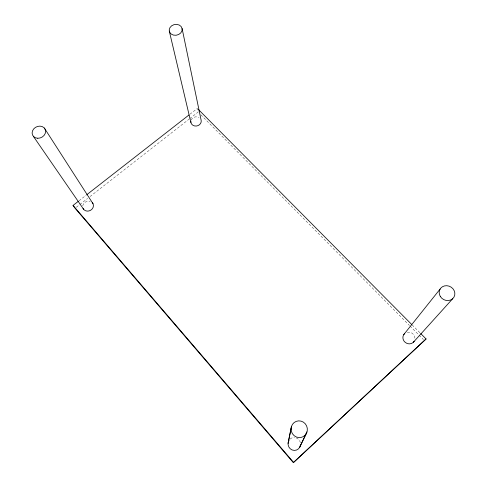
<?xml version="1.0" encoding="UTF-8"?>
<svg xmlns="http://www.w3.org/2000/svg" width="487" height="487" viewBox="0 0 487 487"><rect width="100%" height="100%" fill="white"/><g stroke="black" fill="none" stroke-linecap="round" stroke-linejoin="round"><path stroke-width="0.37" stroke-dasharray="2.44 1.83" d="M76.264 207.322L79.253 204.984M79.85 204.522L87.617 198.446M90.004 196.584L189.163 119.078M189.76 118.609L198.124 112.071L197.357 108.443L190.186 114.037M79.022 200.766L86.193 195.171M412.142 324.92L420.178 333.017M200.796 114.774L409.482 325.486M410.017 326.028L418.577 334.672M419.112 335.214L423.392 339.536M82.747 205.861A5.497 4.882 -27.2 0 1 90.18 201.332M191.141 120.058A5.241 4.596 -11.6 0 1 199.031 117.519M290.075 439.097A6.477 6.209 72.6 0 1 294.544 437.527M296.145 437.856A6.477 6.209 72.6 0 1 300.363 442.695M407.29 332.219A6.191 5.741 34.3 0 1 414.973 338.319"/><path stroke-width="0.73" d="M288.341 441.861L291.433 426.509A8.425 8.115 68.6 0 1 305.203 423.714A8.425 8.115 68.6 0 1 300.996 437.46A8.425 8.115 68.6 0 1 291.421 426.539M288.054 443.511L291.062 428.651M300.236 446.031L306.999 431.908M299.548 447.547L306.11 433.88M78.425 201.228L73.044 205.429L75.071 208.253L293.338 462.65L426.07 338.958L420.713 333.558M403.65 334.739L440.114 289.041M413.256 342.385L452.74 298.659M426.07 338.958L293.338 462.65M86.789 194.703L188.986 114.969M198.428 109.52L411.606 324.379M73.044 205.429L293.515 462.315M33.347 136.293L83.758 209.477M44.354 128.057L93.054 203.797M169.281 31.077L190.892 122.45M182.101 28.55A6.538 5.436 -11.4 0 1 173.415 35.088A6.538 5.436 -11.4 0 1 171.57 25.854A6.538 5.436 -11.4 0 1 182.101 28.55L201.168 120.405A5.241 4.596 -11.6 0 1 196.243 126.042A5.241 4.596 -11.6 0 1 190.843 121.245M92.366 202.726A5.497 4.882 -27.2 0 1 90.698 210.232A5.497 4.882 -27.2 0 1 83.07 208.399M300.467 444.935A6.477 6.209 72.6 0 1 292.157 449.976A6.477 6.209 72.6 0 1 289.028 440.358M414.2 341.217A6.191 5.741 34.3 0 1 405.287 342.44A6.191 5.741 34.3 0 1 404.6 333.577M37.755 138.259A6.934 5.868 -25.1 0 0 45.181 129.347A6.934 5.868 -25.1 0 0 33.646 128.964A6.934 5.868 -25.1 0 0 37.755 138.259M440.339 296.504A8.023 7.256 28.6 0 0 453.939 297.18A8.023 7.256 28.6 0 0 446.762 285.699A8.023 7.256 28.6 0 0 440.339 296.504"/></g></svg>
